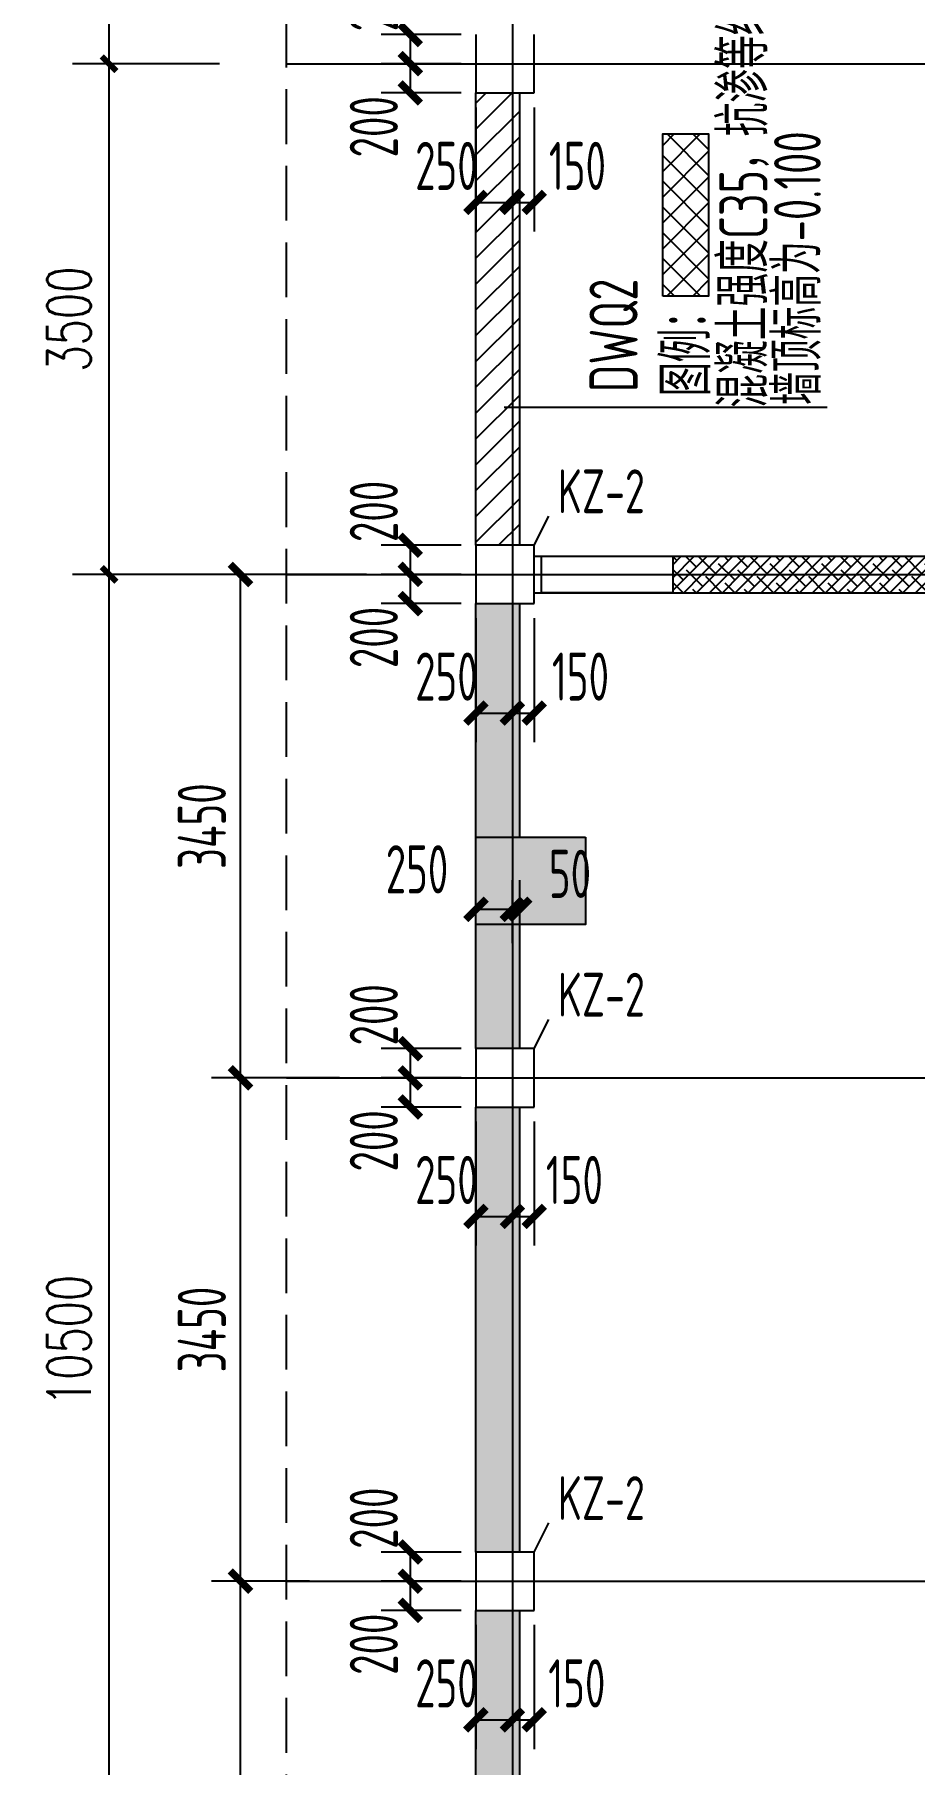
# Model space of a CAD drawing. Extents: x 899043 to 2598688, y -137197 to 211789.
# Drawn here: x 2384915 to 2390947, y 109084 to 120939 of the extents above; entities that cross this region are included whole.
import ezdxf

# ---------------------------------------------------------------- set-up
doc = ezdxf.new("R2010")
doc.units = 0
doc.header["$LTSCALE"] = 1500
doc.header["$MEASUREMENT"] = 0
doc.linetypes.add('7', pattern=[120.000008, -30.000002, 60.000004, -30.000002])
doc.linetypes.add('DASH', pattern=[0.35, 0.25, -0.1])
doc.layers.add('10', color=7, linetype='Continuous', lineweight=35)
for name, color, linetype in [('AXIS', 3, 'Continuous'), ('BASE', 7, 'Continuous'), ('DIM', 3, 'Continuous'), ('DOTE', 1, 'Continuous'), ('HATCH', 254, 'Continuous'), ('S_CONCWALL', 3, 'Continuous'), ('柱', 255, 'Continuous'), ('柱虚线', 54, '7'), ('柱集中标注', 2, 'Continuous'), ('砼墙', 3, 'Continuous'), ('说明图2', 6, 'Continuous')]:
    doc.layers.add(name, color=color, linetype=linetype)
doc.styles.add('_TCH_DIM_T3', font='SIMPLEX', dxfattribs={"width": 0.705882, "bigfont": 'GBCBIG'})
doc.styles.add('H330', font='Tssdeng.shx', dxfattribs={"width": 0.65, "height": 330, "bigfont": 'tssdchn.shx'})
doc.styles.add('TSSD_Dimension', font='Tssdeng.shx', dxfattribs={"width": 0.7, "bigfont": 'hztxt.shx'})
doc.dimstyles.new('_TCH_ARCH&&100', dxfattribs={"dimtxt": 297.5, "dimasz": 100, "dimexe": 250, "dimexo": 300, "dimgap": 126.25, "dimtad": 1, "dimdec": 0, "dimzin": 0, "dimdsep": 46, "dimtxsty": '_TCH_DIM_T3', "dimblk": 'ARCHTICK', "dimcen": 0.09, "dimclrt": 7, "dimazin": 2, "dimtfac": 1, "dimtdec": 0, "dimtix": 1, "dimtmove": 2, "dimatfit": 3, "dimfxl": 0, "dimtolj": 1, "dimtzin": 0, "dimarcsym": 0})
doc.dimstyles.new('H100', dxfattribs={"dimscale": 100, "dimtxt": 3.3, "dimasz": 0.01, "dimexe": 2, "dimexo": 1, "dimgap": 1, "dimtad": 1, "dimdec": 0, "dimrnd": 1, "dimzin": 0, "dimdsep": 46, "dimtxsty": 'H330', "dimblk1": 'YGDIM', "dimblk2": 'YGDIM', "dimsah": 1, "dimcen": -2, "dimdle": 1, "dimclrt": 7, "dimadec": 0, "dimazin": 0, "dimtfac": 1, "dimtdec": 0, "dimtix": 1, "dimtmove": 2, "dimatfit": 3, "dimldrblk": 'YGDIM', "dimfxl": 0, "dimtvp": 1, "dimtolj": 1, "dimtzin": 0, "dimlwe": 25, "dimarcsym": 0})

# ---------------------------------------------------------------- blocks, each defined once
blk = doc.blocks.new('YGDIM')
at = {"color": 0, "linetype": 'ByBlock', "const_width": 50}
blk.add_lwpolyline([(-70, -70), (70, 70)], dxfattribs=at)
blk = doc.blocks.new('*D2001')
at = {"layer": 'Defpoints', "color": 0, "linetype": 'Continuous', "ltscale": 50}
for p in [(2386327, 110339), (2386901, 110339), (2386783, 106739)]:
    blk.add_point(p, dxfattribs=at)
at = {"layer": 'DIM', "color": 0, "linetype": 'Continuous', "lineweight": 25, "ltscale": 50}
for p, q in [((2386801, 110339), (2386127, 110339)), ((2386683, 106739), (2386127, 106739))]:
    blk.add_line(p, q, dxfattribs=at)
at = {"layer": 'DIM', "color": 0, "linetype": 'Continuous', "lineweight": -2, "ltscale": 50}
blk.add_line((2386327, 106740), (2386327, 110338), dxfattribs=at)
for p, rotation in [((2386327, 110339), 90), ((2386327, 106739), 270)]:
    blk.add_blockref('YGDIM', p, dxfattribs=dict(at, rotation=rotation))
at = {"layer": 'DIM', "color": 7, "linetype": 'Continuous', "ltscale": 50, "insert": (2386062, 108539), "char_height": 330, "attachment_point": 5, "rotation": 90, "style": 'H330'}
blk.add_mtext('\\A1;3600', dxfattribs=at)
blk = doc.blocks.new('*D2002')
at = {"layer": 'Defpoints', "color": 0, "linetype": 'Continuous', "ltscale": 50}
for p in [(2386327, 113789), (2387106, 113789), (2386901, 110339)]:
    blk.add_point(p, dxfattribs=at)
at = {"layer": 'DIM', "color": 0, "linetype": 'Continuous', "lineweight": 25, "ltscale": 50}
for p, q in [((2387006, 113789), (2386127, 113789)), ((2386801, 110339), (2386127, 110339))]:
    blk.add_line(p, q, dxfattribs=at)
at = {"layer": 'DIM', "color": 0, "linetype": 'Continuous', "lineweight": -2, "ltscale": 50}
blk.add_line((2386327, 110340), (2386327, 113788), dxfattribs=at)
for p, rotation in [((2386327, 113789), 90), ((2386327, 110339), 270)]:
    blk.add_blockref('YGDIM', p, dxfattribs=dict(at, rotation=rotation))
at = {"layer": 'DIM', "color": 7, "linetype": 'Continuous', "ltscale": 50, "insert": (2386062, 112064), "char_height": 330, "attachment_point": 5, "rotation": 90, "style": 'H330'}
blk.add_mtext('\\A1;3450', dxfattribs=at)
blk = doc.blocks.new('*D2003')
at = {"layer": 'Defpoints', "color": 0, "linetype": 'Continuous', "ltscale": 50}
for p in [(2386327, 117239), (2387290, 117239), (2387106, 113789)]:
    blk.add_point(p, dxfattribs=at)
at = {"layer": 'DIM', "color": 0, "linetype": 'Continuous', "lineweight": 25, "ltscale": 50}
for p, q in [((2387190, 117239), (2386127, 117239)), ((2387006, 113789), (2386127, 113789))]:
    blk.add_line(p, q, dxfattribs=at)
at = {"layer": 'DIM', "color": 0, "linetype": 'Continuous', "lineweight": -2, "ltscale": 50}
blk.add_line((2386327, 113790), (2386327, 117238), dxfattribs=at)
for p, rotation in [((2386327, 117239), 90), ((2386327, 113789), 270)]:
    blk.add_blockref('YGDIM', p, dxfattribs=dict(at, rotation=rotation))
at = {"layer": 'DIM', "color": 7, "linetype": 'Continuous', "ltscale": 50, "insert": (2386062, 115514), "char_height": 330, "attachment_point": 5, "rotation": 90, "style": 'H330'}
blk.add_mtext('\\A1;3450', dxfattribs=at)
blk = doc.blocks.new('*D2007')
at = {"layer": 'Defpoints', "color": 0, "linetype": 'Continuous', "ltscale": 50}
for p in [(2387941, 120539), (2388191, 120539), (2388191, 119789)]:
    blk.add_point(p, dxfattribs=at)
at = {"layer": 'DIM', "color": 0, "linetype": 'Continuous', "lineweight": 25, "ltscale": 50}
for p, q in [((2387941, 120439), (2387941, 119589)), ((2388191, 120439), (2388191, 119589))]:
    blk.add_line(p, q, dxfattribs=at)
at = {"layer": 'DIM', "color": 0, "linetype": 'Continuous', "lineweight": -2, "ltscale": 50}
blk.add_line((2387942, 119789), (2388190, 119789), dxfattribs=at)
at = {"layer": 'DIM', "color": 0, "linetype": 'Continuous', "lineweight": -2, "ltscale": 50, "rotation": 180}
blk.add_blockref('YGDIM', (2387941, 119789), dxfattribs=at)
at = {"layer": 'DIM', "color": 0, "linetype": 'Continuous', "lineweight": -2, "ltscale": 50}
blk.add_blockref('YGDIM', (2388191, 119789), dxfattribs=at)
at = {"layer": 'DIM', "color": 7, "linetype": 'Continuous', "ltscale": 50, "insert": (2387739, 120039), "char_height": 330, "attachment_point": 5, "style": 'H330'}
blk.add_mtext('\\A1;250', dxfattribs=at)
blk = doc.blocks.new('*D2008')
at = {"layer": 'Defpoints', "color": 0, "linetype": 'Continuous', "ltscale": 50}
for p in [(2388191, 120539), (2388341, 120539), (2388341, 119789)]:
    blk.add_point(p, dxfattribs=at)
at = {"layer": 'DIM', "color": 0, "linetype": 'Continuous', "lineweight": 25, "ltscale": 50}
for p, q in [((2388191, 120439), (2388191, 119589)), ((2388341, 120439), (2388341, 119589))]:
    blk.add_line(p, q, dxfattribs=at)
at = {"layer": 'DIM', "color": 0, "linetype": 'Continuous', "lineweight": -2, "ltscale": 50}
for p, q in [((2388190, 119789), (2388189, 119789)), ((2388191, 119789), (2388341, 119789)), ((2388342, 119789), (2388343, 119789))]:
    blk.add_line(p, q, dxfattribs=at)
blk.add_blockref('YGDIM', (2388191, 119789), dxfattribs=at)
at = {"layer": 'DIM', "color": 0, "linetype": 'Continuous', "lineweight": -2, "ltscale": 50, "rotation": 180}
blk.add_blockref('YGDIM', (2388341, 119789), dxfattribs=at)
at = {"layer": 'DIM', "color": 7, "linetype": 'Continuous', "ltscale": 50, "insert": (2388637, 120039), "char_height": 330, "attachment_point": 5, "style": 'H330'}
blk.add_mtext('\\A1;150', dxfattribs=at)
blk = doc.blocks.new('*D2009')
at = {"layer": 'Defpoints', "color": 0, "linetype": 'Continuous', "ltscale": 50}
for p in [(2387941, 120939), (2387491, 120739), (2387941, 120739)]:
    blk.add_point(p, dxfattribs=at)
at = {"layer": 'DIM', "color": 0, "linetype": 'Continuous', "lineweight": 25, "ltscale": 50}
for p, q in [((2387841, 120939), (2387291, 120939)), ((2387841, 120739), (2387291, 120739))]:
    blk.add_line(p, q, dxfattribs=at)
at = {"layer": 'DIM', "color": 0, "linetype": 'Continuous', "lineweight": -2, "ltscale": 50}
for p, q in [((2387491, 120940), (2387491, 120941)), ((2387491, 120939), (2387491, 120739)), ((2387491, 120738), (2387491, 120737))]:
    blk.add_line(p, q, dxfattribs=at)
for p, rotation in [((2387491, 120939), 270), ((2387491, 120739), 90)]:
    blk.add_blockref('YGDIM', p, dxfattribs=dict(at, rotation=rotation))
at = {"layer": 'DIM', "color": 7, "linetype": 'Continuous', "ltscale": 50, "insert": (2387241, 121171), "char_height": 330, "attachment_point": 5, "rotation": 90, "style": 'H330'}
blk.add_mtext('\\A1;200', dxfattribs=at)
blk = doc.blocks.new('*D2010')
at = {"layer": 'Defpoints', "color": 0, "linetype": 'Continuous', "ltscale": 50}
for p in [(2387941, 120739), (2387491, 120539), (2387941, 120539)]:
    blk.add_point(p, dxfattribs=at)
at = {"layer": 'DIM', "color": 0, "linetype": 'Continuous', "lineweight": 25, "ltscale": 50}
for p, q in [((2387841, 120739), (2387291, 120739)), ((2387841, 120539), (2387291, 120539))]:
    blk.add_line(p, q, dxfattribs=at)
at = {"layer": 'DIM', "color": 0, "linetype": 'Continuous', "lineweight": -2, "ltscale": 50}
for p, q in [((2387491, 120740), (2387491, 120741)), ((2387491, 120739), (2387491, 120539)), ((2387491, 120538), (2387491, 120537))]:
    blk.add_line(p, q, dxfattribs=at)
for p, rotation in [((2387491, 120739), 270), ((2387491, 120539), 90)]:
    blk.add_blockref('YGDIM', p, dxfattribs=dict(at, rotation=rotation))
at = {"layer": 'DIM', "color": 7, "linetype": 'Continuous', "ltscale": 50, "insert": (2387241, 120307), "char_height": 330, "attachment_point": 5, "rotation": 90, "style": 'H330'}
blk.add_mtext('\\A1;200', dxfattribs=at)
blk = doc.blocks.new('*D2014')
at = {"layer": 'Defpoints', "color": 0, "linetype": 'Continuous', "ltscale": 50}
for p in [(2387941, 117039), (2388191, 117039), (2388191, 116289)]:
    blk.add_point(p, dxfattribs=at)
at = {"layer": 'DIM', "color": 0, "linetype": 'Continuous', "lineweight": 25, "ltscale": 50}
for p, q in [((2387941, 116939), (2387941, 116089)), ((2388191, 116939), (2388191, 116089))]:
    blk.add_line(p, q, dxfattribs=at)
at = {"layer": 'DIM', "color": 0, "linetype": 'Continuous', "lineweight": -2, "ltscale": 50}
blk.add_line((2387942, 116289), (2388190, 116289), dxfattribs=at)
at = {"layer": 'DIM', "color": 0, "linetype": 'Continuous', "lineweight": -2, "ltscale": 50, "rotation": 180}
blk.add_blockref('YGDIM', (2387941, 116289), dxfattribs=at)
at = {"layer": 'DIM', "color": 0, "linetype": 'Continuous', "lineweight": -2, "ltscale": 50}
blk.add_blockref('YGDIM', (2388191, 116289), dxfattribs=at)
at = {"layer": 'DIM', "color": 7, "linetype": 'Continuous', "ltscale": 50, "insert": (2387739, 116539), "char_height": 330, "attachment_point": 5, "style": 'H330'}
blk.add_mtext('\\A1;250', dxfattribs=at)
blk = doc.blocks.new('*D2015')
at = {"layer": 'Defpoints', "color": 0, "linetype": 'Continuous', "ltscale": 50}
for p in [(2388191, 117039), (2388341, 117039), (2388341, 116289)]:
    blk.add_point(p, dxfattribs=at)
at = {"layer": 'DIM', "color": 0, "linetype": 'Continuous', "lineweight": 25, "ltscale": 50}
for p, q in [((2388191, 116939), (2388191, 116089)), ((2388341, 116939), (2388341, 116089))]:
    blk.add_line(p, q, dxfattribs=at)
at = {"layer": 'DIM', "color": 0, "linetype": 'Continuous', "lineweight": -2, "ltscale": 50}
for p, q in [((2388190, 116289), (2388189, 116289)), ((2388191, 116289), (2388341, 116289)), ((2388342, 116289), (2388343, 116289))]:
    blk.add_line(p, q, dxfattribs=at)
blk.add_blockref('YGDIM', (2388191, 116289), dxfattribs=at)
at = {"layer": 'DIM', "color": 0, "linetype": 'Continuous', "lineweight": -2, "ltscale": 50, "rotation": 180}
blk.add_blockref('YGDIM', (2388341, 116289), dxfattribs=at)
at = {"layer": 'DIM', "color": 7, "linetype": 'Continuous', "ltscale": 50, "insert": (2388658, 116539), "char_height": 330, "attachment_point": 5, "style": 'H330'}
blk.add_mtext('\\A1;150', dxfattribs=at)
blk = doc.blocks.new('*D2016')
at = {"layer": 'Defpoints', "color": 0, "linetype": 'Continuous', "ltscale": 50}
for p in [(2387941, 117439), (2387491, 117239), (2387941, 117239)]:
    blk.add_point(p, dxfattribs=at)
at = {"layer": 'DIM', "color": 0, "linetype": 'Continuous', "lineweight": 25, "ltscale": 50}
for p, q in [((2387841, 117439), (2387291, 117439)), ((2387841, 117239), (2387291, 117239))]:
    blk.add_line(p, q, dxfattribs=at)
at = {"layer": 'DIM', "color": 0, "linetype": 'Continuous', "lineweight": -2, "ltscale": 50}
for p, q in [((2387491, 117440), (2387491, 117441)), ((2387491, 117439), (2387491, 117239)), ((2387491, 117238), (2387491, 117237))]:
    blk.add_line(p, q, dxfattribs=at)
for p, rotation in [((2387491, 117439), 270), ((2387491, 117239), 90)]:
    blk.add_blockref('YGDIM', p, dxfattribs=dict(at, rotation=rotation))
at = {"layer": 'DIM', "color": 7, "linetype": 'Continuous', "ltscale": 50, "insert": (2387241, 117671), "char_height": 330, "attachment_point": 5, "rotation": 90, "style": 'H330'}
blk.add_mtext('\\A1;200', dxfattribs=at)
blk = doc.blocks.new('*D2017')
at = {"layer": 'Defpoints', "color": 0, "linetype": 'Continuous', "ltscale": 50}
for p in [(2387941, 117239), (2387491, 117039), (2387941, 117039)]:
    blk.add_point(p, dxfattribs=at)
at = {"layer": 'DIM', "color": 0, "linetype": 'Continuous', "lineweight": 25, "ltscale": 50}
for p, q in [((2387841, 117239), (2387291, 117239)), ((2387841, 117039), (2387291, 117039))]:
    blk.add_line(p, q, dxfattribs=at)
at = {"layer": 'DIM', "color": 0, "linetype": 'Continuous', "lineweight": -2, "ltscale": 50}
for p, q in [((2387491, 117240), (2387491, 117241)), ((2387491, 117239), (2387491, 117039)), ((2387491, 117038), (2387491, 117037))]:
    blk.add_line(p, q, dxfattribs=at)
for p, rotation in [((2387491, 117239), 270), ((2387491, 117039), 90)]:
    blk.add_blockref('YGDIM', p, dxfattribs=dict(at, rotation=rotation))
at = {"layer": 'DIM', "color": 7, "linetype": 'Continuous', "ltscale": 50, "insert": (2387241, 116807), "char_height": 330, "attachment_point": 5, "rotation": 90, "style": 'H330'}
blk.add_mtext('\\A1;200', dxfattribs=at)
blk = doc.blocks.new('*D2021')
at = {"layer": 'Defpoints', "color": 0, "linetype": 'Continuous', "ltscale": 50}
for p in [(2387941, 113589), (2388191, 113589), (2388191, 112839)]:
    blk.add_point(p, dxfattribs=at)
at = {"layer": 'DIM', "color": 0, "linetype": 'Continuous', "lineweight": 25, "ltscale": 50}
for p, q in [((2387941, 113489), (2387941, 112639)), ((2388191, 113489), (2388191, 112639))]:
    blk.add_line(p, q, dxfattribs=at)
at = {"layer": 'DIM', "color": 0, "linetype": 'Continuous', "lineweight": -2, "ltscale": 50}
blk.add_line((2387942, 112839), (2388190, 112839), dxfattribs=at)
at = {"layer": 'DIM', "color": 0, "linetype": 'Continuous', "lineweight": -2, "ltscale": 50, "rotation": 180}
blk.add_blockref('YGDIM', (2387941, 112839), dxfattribs=at)
at = {"layer": 'DIM', "color": 0, "linetype": 'Continuous', "lineweight": -2, "ltscale": 50}
blk.add_blockref('YGDIM', (2388191, 112839), dxfattribs=at)
at = {"layer": 'DIM', "color": 7, "linetype": 'Continuous', "ltscale": 50, "insert": (2387739, 113089), "char_height": 330, "attachment_point": 5, "style": 'H330'}
blk.add_mtext('\\A1;250', dxfattribs=at)
blk = doc.blocks.new('*D2022')
at = {"layer": 'Defpoints', "color": 0, "linetype": 'Continuous', "ltscale": 50}
for p in [(2388191, 113589), (2388341, 113589), (2388341, 112839)]:
    blk.add_point(p, dxfattribs=at)
at = {"layer": 'DIM', "color": 0, "linetype": 'Continuous', "lineweight": 25, "ltscale": 50}
for p, q in [((2388191, 113489), (2388191, 112639)), ((2388341, 113489), (2388341, 112639))]:
    blk.add_line(p, q, dxfattribs=at)
at = {"layer": 'DIM', "color": 0, "linetype": 'Continuous', "lineweight": -2, "ltscale": 50}
for p, q in [((2388190, 112839), (2388189, 112839)), ((2388191, 112839), (2388341, 112839)), ((2388342, 112839), (2388343, 112839))]:
    blk.add_line(p, q, dxfattribs=at)
blk.add_blockref('YGDIM', (2388191, 112839), dxfattribs=at)
at = {"layer": 'DIM', "color": 0, "linetype": 'Continuous', "lineweight": -2, "ltscale": 50, "rotation": 180}
blk.add_blockref('YGDIM', (2388341, 112839), dxfattribs=at)
at = {"layer": 'DIM', "color": 7, "linetype": 'Continuous', "ltscale": 50, "insert": (2388616, 113089), "char_height": 330, "attachment_point": 5, "style": 'H330'}
blk.add_mtext('\\A1;150', dxfattribs=at)
blk = doc.blocks.new('*D2023')
at = {"layer": 'Defpoints', "color": 0, "linetype": 'Continuous', "ltscale": 50}
for p in [(2387941, 113989), (2387491, 113789), (2387941, 113789)]:
    blk.add_point(p, dxfattribs=at)
at = {"layer": 'DIM', "color": 0, "linetype": 'Continuous', "lineweight": 25, "ltscale": 50}
for p, q in [((2387841, 113989), (2387291, 113989)), ((2387841, 113789), (2387291, 113789))]:
    blk.add_line(p, q, dxfattribs=at)
at = {"layer": 'DIM', "color": 0, "linetype": 'Continuous', "lineweight": -2, "ltscale": 50}
for p, q in [((2387491, 113990), (2387491, 113991)), ((2387491, 113989), (2387491, 113789)), ((2387491, 113788), (2387491, 113787))]:
    blk.add_line(p, q, dxfattribs=at)
for p, rotation in [((2387491, 113989), 270), ((2387491, 113789), 90)]:
    blk.add_blockref('YGDIM', p, dxfattribs=dict(at, rotation=rotation))
at = {"layer": 'DIM', "color": 7, "linetype": 'Continuous', "ltscale": 50, "insert": (2387241, 114221), "char_height": 330, "attachment_point": 5, "rotation": 90, "style": 'H330'}
blk.add_mtext('\\A1;200', dxfattribs=at)
blk = doc.blocks.new('*D2024')
at = {"layer": 'Defpoints', "color": 0, "linetype": 'Continuous', "ltscale": 50}
for p in [(2387941, 113789), (2387491, 113589), (2387941, 113589)]:
    blk.add_point(p, dxfattribs=at)
at = {"layer": 'DIM', "color": 0, "linetype": 'Continuous', "lineweight": 25, "ltscale": 50}
for p, q in [((2387841, 113789), (2387291, 113789)), ((2387841, 113589), (2387291, 113589))]:
    blk.add_line(p, q, dxfattribs=at)
at = {"layer": 'DIM', "color": 0, "linetype": 'Continuous', "lineweight": -2, "ltscale": 50}
for p, q in [((2387491, 113790), (2387491, 113791)), ((2387491, 113789), (2387491, 113589)), ((2387491, 113588), (2387491, 113587))]:
    blk.add_line(p, q, dxfattribs=at)
for p, rotation in [((2387491, 113789), 270), ((2387491, 113589), 90)]:
    blk.add_blockref('YGDIM', p, dxfattribs=dict(at, rotation=rotation))
at = {"layer": 'DIM', "color": 7, "linetype": 'Continuous', "ltscale": 50, "insert": (2387241, 113357), "char_height": 330, "attachment_point": 5, "rotation": 90, "style": 'H330'}
blk.add_mtext('\\A1;200', dxfattribs=at)
blk = doc.blocks.new('*D2028')
at = {"layer": 'Defpoints', "color": 0, "linetype": 'Continuous', "ltscale": 50}
for p in [(2387941, 110139), (2388191, 110026), (2388191, 109389)]:
    blk.add_point(p, dxfattribs=at)
at = {"layer": 'DIM', "color": 0, "linetype": 'Continuous', "lineweight": 25, "ltscale": 50}
for p, q in [((2387941, 110039), (2387941, 109189)), ((2388191, 109926), (2388191, 109189))]:
    blk.add_line(p, q, dxfattribs=at)
at = {"layer": 'DIM', "color": 0, "linetype": 'Continuous', "lineweight": -2, "ltscale": 50}
blk.add_line((2387942, 109389), (2388190, 109389), dxfattribs=at)
at = {"layer": 'DIM', "color": 0, "linetype": 'Continuous', "lineweight": -2, "ltscale": 50, "rotation": 180}
blk.add_blockref('YGDIM', (2387941, 109389), dxfattribs=at)
at = {"layer": 'DIM', "color": 0, "linetype": 'Continuous', "lineweight": -2, "ltscale": 50}
blk.add_blockref('YGDIM', (2388191, 109389), dxfattribs=at)
at = {"layer": 'DIM', "color": 7, "linetype": 'Continuous', "ltscale": 50, "insert": (2387739, 109639), "char_height": 330, "attachment_point": 5, "style": 'H330'}
blk.add_mtext('\\A1;250', dxfattribs=at)
blk = doc.blocks.new('*D2029')
at = {"layer": 'Defpoints', "color": 0, "linetype": 'Continuous', "ltscale": 50}
for p in [(2388341, 110139), (2388191, 110026), (2388341, 109389)]:
    blk.add_point(p, dxfattribs=at)
at = {"layer": 'DIM', "color": 0, "linetype": 'Continuous', "lineweight": 25, "ltscale": 50}
for p, q in [((2388341, 110039), (2388341, 109189)), ((2388191, 109926), (2388191, 109189))]:
    blk.add_line(p, q, dxfattribs=at)
at = {"layer": 'DIM', "color": 0, "linetype": 'Continuous', "lineweight": -2, "ltscale": 50}
for p, q in [((2388190, 109389), (2388189, 109389)), ((2388191, 109389), (2388341, 109389)), ((2388342, 109389), (2388343, 109389))]:
    blk.add_line(p, q, dxfattribs=at)
blk.add_blockref('YGDIM', (2388191, 109389), dxfattribs=at)
at = {"layer": 'DIM', "color": 0, "linetype": 'Continuous', "lineweight": -2, "ltscale": 50, "rotation": 180}
blk.add_blockref('YGDIM', (2388341, 109389), dxfattribs=at)
at = {"layer": 'DIM', "color": 7, "linetype": 'Continuous', "ltscale": 50, "insert": (2388633, 109639), "char_height": 330, "attachment_point": 5, "style": 'H330'}
blk.add_mtext('\\A1;150', dxfattribs=at)
blk = doc.blocks.new('*D2030')
at = {"layer": 'Defpoints', "color": 0, "linetype": 'Continuous', "ltscale": 50}
for p in [(2387941, 110539), (2387491, 110339), (2387941, 110339)]:
    blk.add_point(p, dxfattribs=at)
at = {"layer": 'DIM', "color": 0, "linetype": 'Continuous', "lineweight": 25, "ltscale": 50}
for p, q in [((2387841, 110539), (2387291, 110539)), ((2387841, 110339), (2387291, 110339))]:
    blk.add_line(p, q, dxfattribs=at)
at = {"layer": 'DIM', "color": 0, "linetype": 'Continuous', "lineweight": -2, "ltscale": 50}
for p, q in [((2387491, 110540), (2387491, 110541)), ((2387491, 110539), (2387491, 110339)), ((2387491, 110338), (2387491, 110337))]:
    blk.add_line(p, q, dxfattribs=at)
for p, rotation in [((2387491, 110539), 270), ((2387491, 110339), 90)]:
    blk.add_blockref('YGDIM', p, dxfattribs=dict(at, rotation=rotation))
at = {"layer": 'DIM', "color": 7, "linetype": 'Continuous', "ltscale": 50, "insert": (2387241, 110771), "char_height": 330, "attachment_point": 5, "rotation": 90, "style": 'H330'}
blk.add_mtext('\\A1;200', dxfattribs=at)
blk = doc.blocks.new('*D2031')
at = {"layer": 'Defpoints', "color": 0, "linetype": 'Continuous', "ltscale": 50}
for p in [(2387941, 110339), (2387491, 110139), (2387941, 110139)]:
    blk.add_point(p, dxfattribs=at)
at = {"layer": 'DIM', "color": 0, "linetype": 'Continuous', "lineweight": 25, "ltscale": 50}
for p, q in [((2387841, 110339), (2387291, 110339)), ((2387841, 110139), (2387291, 110139))]:
    blk.add_line(p, q, dxfattribs=at)
at = {"layer": 'DIM', "color": 0, "linetype": 'Continuous', "lineweight": -2, "ltscale": 50}
for p, q in [((2387491, 110340), (2387491, 110341)), ((2387491, 110339), (2387491, 110139)), ((2387491, 110138), (2387491, 110137))]:
    blk.add_line(p, q, dxfattribs=at)
for p, rotation in [((2387491, 110339), 270), ((2387491, 110139), 90)]:
    blk.add_blockref('YGDIM', p, dxfattribs=dict(at, rotation=rotation))
at = {"layer": 'DIM', "color": 7, "linetype": 'Continuous', "ltscale": 50, "insert": (2387241, 109907), "char_height": 330, "attachment_point": 5, "rotation": 90, "style": 'H330'}
blk.add_mtext('\\A1;200', dxfattribs=at)
blk = doc.blocks.new('*D2043')
at = {"layer": 'Defpoints', "color": 0, "linetype": 'Continuous', "ltscale": 50}
for p in [(2388191, 114944), (2387941, 114612), (2388191, 114612)]:
    blk.add_point(p, dxfattribs=at)
at = {"layer": 'DIM', "color": 0, "linetype": 'Continuous', "lineweight": 25, "ltscale": 50}
for p, q in [((2387941, 114712), (2387941, 115144)), ((2388191, 114712), (2388191, 115144))]:
    blk.add_line(p, q, dxfattribs=at)
at = {"layer": 'DIM', "color": 0, "linetype": 'Continuous', "lineweight": -2, "ltscale": 50}
blk.add_line((2387942, 114944), (2388190, 114944), dxfattribs=at)
at = {"layer": 'DIM', "color": 0, "linetype": 'Continuous', "lineweight": -2, "ltscale": 50, "rotation": 180}
blk.add_blockref('YGDIM', (2387941, 114944), dxfattribs=at)
at = {"layer": 'DIM', "color": 0, "linetype": 'Continuous', "lineweight": -2, "ltscale": 50}
blk.add_blockref('YGDIM', (2388191, 114944), dxfattribs=at)
at = {"layer": 'DIM', "color": 7, "linetype": 'Continuous', "ltscale": 50, "insert": (2387537, 115218), "char_height": 330, "attachment_point": 5, "style": 'H330'}
blk.add_mtext('\\A1;250', dxfattribs=at)
blk = doc.blocks.new('*D2044')
at = {"layer": 'Defpoints', "color": 0, "linetype": 'Continuous', "ltscale": 50}
for p in [(2388241, 114944), (2388241, 114723), (2388191, 114612)]:
    blk.add_point(p, dxfattribs=at)
at = {"layer": 'DIM', "color": 0, "linetype": 'Continuous', "lineweight": 25, "ltscale": 50}
for p, q in [((2388191, 114712), (2388191, 115144)), ((2388241, 114823), (2388241, 115144))]:
    blk.add_line(p, q, dxfattribs=at)
at = {"layer": 'DIM', "color": 0, "linetype": 'Continuous', "lineweight": -2, "ltscale": 50}
for p, q in [((2388190, 114944), (2388189, 114944)), ((2388191, 114944), (2388241, 114944)), ((2388242, 114944), (2388243, 114944))]:
    blk.add_line(p, q, dxfattribs=at)
blk.add_blockref('YGDIM', (2388191, 114944), dxfattribs=at)
at = {"layer": 'DIM', "color": 0, "linetype": 'Continuous', "lineweight": -2, "ltscale": 50, "rotation": 180}
blk.add_blockref('YGDIM', (2388241, 114944), dxfattribs=at)
at = {"layer": 'DIM', "color": 7, "linetype": 'Continuous', "ltscale": 50, "insert": (2388586, 115187), "char_height": 330, "attachment_point": 5, "style": 'H330'}
blk.add_mtext('\\A1;50', dxfattribs=at)
blk = doc.blocks.new('_ArchTick')
at = {"color": 0, "linetype": 'ByBlock', "const_width": 0.4}
blk.add_lwpolyline([(-0.5, -0.5), (0.5, 0.5)], dxfattribs=at)
blk = doc.blocks.new('*D1934')
at = {"layer": 'AXIS', "color": 0, "lineweight": -2}
for p, q in [((2386341, 123539), (2384376, 123539)), ((2384626, 106739), (2384626, 123539)), ((2386341, 106739), (2384376, 106739))]:
    blk.add_line(p, q, dxfattribs=at)
at = {"layer": 'Defpoints', "color": 0}
for p in [(2384626, 123539), (2386641, 123539), (2386641, 106739)]:
    blk.add_point(p, dxfattribs=at)
at = {"layer": 'AXIS', "color": 0, "lineweight": -2, "xscale": 100, "yscale": 100, "zscale": 100}
for p, rotation in [((2384626, 123539), 90), ((2384626, 106739), 270)]:
    blk.add_blockref('_ArchTick', p, dxfattribs=dict(at, rotation=rotation))
at = {"layer": 'AXIS', "color": 7, "insert": (2384351, 115139), "char_height": 297.5, "attachment_point": 5, "rotation": 90, "style": '_TCH_DIM_T3'}
blk.add_mtext('\\A1;16800', dxfattribs=at)
blk = doc.blocks.new('*D1935')
at = {"layer": 'AXIS', "color": 0, "lineweight": -2}
for p, q in [((2386184, 117239), (2385176, 117239)), ((2385426, 106738), (2385426, 117239)), ((2386184, 106738), (2385176, 106738))]:
    blk.add_line(p, q, dxfattribs=at)
at = {"layer": 'Defpoints', "color": 0}
for p in [(2385426, 117239), (2386484, 117239), (2386484, 106738)]:
    blk.add_point(p, dxfattribs=at)
at = {"layer": 'AXIS', "color": 0, "lineweight": -2, "xscale": 100, "yscale": 100, "zscale": 100}
for p, rotation in [((2385426, 117239), 90), ((2385426, 106738), 270)]:
    blk.add_blockref('_ArchTick', p, dxfattribs=dict(at, rotation=rotation))
at = {"layer": 'AXIS', "color": 7, "insert": (2385151, 111989), "char_height": 297.5, "attachment_point": 5, "rotation": 90, "style": '_TCH_DIM_T3'}
blk.add_mtext('\\A1;10500', dxfattribs=at)
blk = doc.blocks.new('*D1936')
at = {"layer": 'AXIS', "color": 0, "lineweight": -2}
for p, q in [((2386184, 120739), (2385176, 120739)), ((2385426, 117239), (2385426, 120739)), ((2386184, 117239), (2385176, 117239))]:
    blk.add_line(p, q, dxfattribs=at)
at = {"layer": 'Defpoints', "color": 0}
for p in [(2385426, 120739), (2386484, 120739), (2386484, 117239)]:
    blk.add_point(p, dxfattribs=at)
at = {"layer": 'AXIS', "color": 0, "lineweight": -2, "xscale": 100, "yscale": 100, "zscale": 100}
for p, rotation in [((2385426, 120739), 90), ((2385426, 117239), 270)]:
    blk.add_blockref('_ArchTick', p, dxfattribs=dict(at, rotation=rotation))
at = {"layer": 'AXIS', "color": 7, "insert": (2385151, 118989), "char_height": 297.5, "attachment_point": 5, "rotation": 90, "style": '_TCH_DIM_T3'}
blk.add_mtext('\\A1;3500', dxfattribs=at)
blk = doc.blocks.new('*D1937')
at = {"layer": 'AXIS', "color": 0, "lineweight": -2}
for p, q in [((2386184, 123539), (2385176, 123539)), ((2385426, 120739), (2385426, 123539)), ((2386184, 120739), (2385176, 120739))]:
    blk.add_line(p, q, dxfattribs=at)
at = {"layer": 'Defpoints', "color": 0}
for p in [(2385426, 123539), (2386484, 123539), (2386484, 120739)]:
    blk.add_point(p, dxfattribs=at)
at = {"layer": 'AXIS', "color": 0, "lineweight": -2, "xscale": 100, "yscale": 100, "zscale": 100}
for p, rotation in [((2385426, 123539), 90), ((2385426, 120739), 270)]:
    blk.add_blockref('_ArchTick', p, dxfattribs=dict(at, rotation=rotation))
at = {"layer": 'AXIS', "color": 7, "insert": (2385151, 122139), "char_height": 297.5, "attachment_point": 5, "rotation": 90, "style": '_TCH_DIM_T3'}
blk.add_mtext('\\A1;2800', dxfattribs=at)

msp = doc.modelspace()

# ---------------------------------------------------------------- hatches: boundary and pattern name
at = {"layer": '10', "linetype": 'ByBlock'}
h = msp.add_hatch(dxfattribs=at)
h.set_pattern_fill('AN31C', color=253, scale=1000, style=0)
h.set_pattern_definition([(45, (1301836.66, -16657.1), (-141.421356, 141.421356), []), (50, (1301836.66, -16657.1), (717.26018, -62.75213), [75, -825]), (355, (1301836.66, -16657.1), (-138.75133, 752.19213), [60, -660]), (100.4514, (1301896.4, -16662.34), (578.5094, 689.43954), [63.7402, -701.1421]), (46.1842, (1301836.7, -16457.1), (1067.24105, -165.519), [112.5, -1237.5]), (96.6356, (1301925.6, -16470.9), (934.6627, 974.1179), [95.6103, -1051.713]), (351.1842, (1301836.7, -16457.1), (934.662, 974.1186), [90, -990]), (21, (1301936.66, -16507.1), (596.90705, -402.6189), [75, -825]), (326, (1301936.66, -16507.1), (243.31533, 725.15005), [60, -660]), (71.4514, (1301986.4, -16540.66), (840.22263, 322.5305), [63.7402, -701.1421]), (37.5, (1301836.66, -16657.1), (12.159855, 332.893854), [0, -652, 0, -670, 0, -662.5]), (7.5, (1301836.66, -16657.1), (263.06954, 394.41171), [0, -382, 0, -637, 0, -252.5]), (327.5, (1301613.66, -16657.1), (533.822436, -22.55487), [0, -250, 0, -780, 0, -1035]), (317.5, (1301513.66, -16657.1), (583.18617, 100.10498), [0, -325, 0, -518, 0, -735])])
h.paths.add_polyline_path([(2388691.3, 123838.9), (2388691.3, 123238.9), (2387941.3, 123238.9), (2387941.3, 123838.9)])
h.paths.add_polyline_path([(2388691.3, 115438.9), (2388691.3, 114838.9), (2387941.3, 114838.9), (2387941.3, 115438.9)])
h.paths.add_polyline_path([(2388691.3, 107188.9), (2388691.3, 106488.9), (2387941.3, 106488.9), (2387941.3, 107188.9)])
at = {"layer": 'HATCH'}
h = msp.add_hatch(dxfattribs=at)
h.set_pattern_fill('ANSI31', color=256, scale=1000, style=0)
h.set_pattern_definition([(45, (-64099712.07, -184253906.23), (-88.38834765, 88.38834765), [])])
h.paths.add_polyline_path([(2387941.3, 117438.9), (2388241.3, 117438.9), (2388241.3, 120538.9), (2387941.3, 120538.9)])
h = msp.add_hatch(dxfattribs=at)
h.set_pattern_fill('ANSI37', color=256, scale=1000, angle=90, style=0)
h.set_pattern_definition([(135, (186765689.43, -66371405.97), (-88.38834765, -88.38834765), []), (225, (186765689.43, -66371405.97), (88.38834765, -88.38834765), [])])
h.paths.add_polyline_path([(2389536.6, 120257.8), (2389221.9, 120257.8), (2389221.9, 119145.8), (2389536.6, 119145.8)])
at = {"layer": 'HATCH', "linetype": 'Continuous', "ltscale": 50}
h = msp.add_hatch(dxfattribs=at)
h.set_pattern_fill('ANSI38', color=256, scale=500, style=0)
h.set_pattern_definition([(45, (-64099712.07, -184125303.36), (-44.194173824, 44.194173824), []), (135, (-64099712.07, -184125303.36), (-132.582521472, 44.194173824), [156.25, -93.75])])
h.paths.add_polyline_path([(2389291.3, 117363.9), (2389291.3, 117113.9), (2396741.3, 117113.9), (2396741.3, 117363.9)])
h = msp.add_hatch(dxfattribs=at)
h.set_pattern_fill('钢筋混凝土', color=256, scale=50, style=0, pattern_type=2)
h.set_pattern_definition([(45, (-64099712.07, -184253906.23), (-176.7766953, 176.7766953), []), (50, (-64099712.07, -184253906.23), (358.6300913, -31.3760675), [37.5, -412.5]), (355, (-64099712.07, -184253906.23), (-69.3756668, 376.09606685), [30, -330]), (100.4514, (-64099682.2, -184253908.84), (289.25469086, 344.719771), [31.870095, -350.571056]), (46.1842, (-64099712.07, -184253806.23), (533.6205243, -82.7595072), [56.25, -618.75]), (96.6356, (-64099667.6, -184253813.13), (467.3313528, 487.0589355), [47.805144, -525.8565]), (351.1842, (-64099712.07, -184253806.23), (467.3309726, 487.0593005), [45, -495]), (21, (-64099662.07, -184253831.23), (298.45352606, -201.30944533), [37.5, -412.5]), (326, (-64099662.07, -184253831.23), (121.65766596, 362.5750225), [30, -330]), (71.4514, (-64099637.2, -184253848), (420.1113143, 161.26524835), [31.870095, -350.571056]), (37.5, (-64099712.07, -184253906.23), (6.07992766, 166.446926916), [2.5, -326, 2.5, -335, 2.5, -331.25]), (7.5, (-64099712.07, -184253906.23), (131.53476872, 197.20585594), [2.5, -191, 2.5, -318.5, 2.5, -126.25]), (327.5, (-64099823.57, -184253906.23), (266.91121809, -11.27743587), [2.5, -125, 2.5, -390, 2.5, -517.5]), (317.5, (-64099873.57, -184253906.23), (291.59308467, 50.05249117), [2.5, -162.5, 2.5, -259, 2.5, -367.5])])
h.paths.add_polyline_path([(2388241.3, 113588.9), (2387941.3, 113588.9), (2387941.3, 110538.9), (2388241.3, 110538.9)])
h.paths.add_polyline_path([(2396841.3, 106888.9), (2397141.3, 106888.9), (2397141.3, 110138.9), (2396841.3, 110138.9)])
h.paths.add_polyline_path([(2396841.3, 110538.9), (2397141.3, 110538.9), (2397141.3, 113588.9), (2396841.3, 113588.9)])
h.paths.add_polyline_path([(2397141.3, 117038.9), (2396841.3, 117038.9), (2396841.3, 113988.9), (2397141.3, 113988.9)])
h.paths.add_polyline_path([(2397059.3, 109886.4), (2397636.8, 109886.4), (2397636.8, 109391.4), (2397059.3, 109391.4)], flags=9)
h.paths.add_polyline_path([(2397059.3, 113336.4), (2397636.8, 113336.4), (2397636.8, 112841.4), (2397059.3, 112841.4)], flags=9)
h.paths.add_polyline_path([(2397059.3, 116786.4), (2397636.8, 116786.4), (2397636.8, 116291.4), (2397059.3, 116291.4)], flags=9)
h.paths.add_polyline_path([(2388691.3, 106788.9), (2388691.3, 106488.9), (2396741.3, 106488.9), (2396741.3, 106788.9)])
h.paths.add_polyline_path([(2387941.3, 107188.9), (2388241.3, 107188.9), (2388241.3, 110138.9), (2387941.3, 110138.9)])
h.paths.add_polyline_path([(2388241.3, 114838.9), (2387941.3, 114838.9), (2387941.3, 113988.9), (2388241.3, 113988.9)])
h.paths.add_polyline_path([(2387941.3, 115438.9), (2388241.3, 115438.9), (2388241.3, 117038.9), (2387941.3, 117038.9)])

# ---------------------------------------------------------------- linework, layer by layer
at = {"layer": 'BASE'}
msp.add_lwpolyline([(2388691.3, 115438.9), (2388691.3, 114838.9), (2387941.3, 114838.9), (2387941.3, 115438.9)], close=True, dxfattribs=at)
at = {"layer": 'DOTE'}
for p, q in [((2388191.3, 124688.9), (2388191.3, 105488.9)), ((2386641.3, 120738.9), (2398141.3, 120738.9)), ((2386641.3, 117238.9), (2398141.3, 117238.9)), ((2386641.3, 113788.9), (2398141.3, 113788.9)), ((2386641.3, 110338.9), (2398141.3, 110338.9))]:
    msp.add_line(p, q, dxfattribs=at)
at = {"layer": 'HATCH', "color": 8, "linetype": 'DASH'}
msp.add_lwpolyline([(2386641.3, 124688.9), (2398141.3, 124688.9), (2398141.3, 105488.9), (2386641.3, 105488.9)], close=True, dxfattribs=at)
at = {"layer": 'S_CONCWALL'}
msp.add_lwpolyline([(2389221.9, 119145.8), (2389221.9, 120257.8), (2389536.6, 120257.8), (2389536.6, 119145.8)], close=True, dxfattribs=at)
at = {"layer": '柱'}
for p, q in [((2387941.3, 120938.9), (2387941.3, 120538.9)), ((2388341.3, 120538.9), (2388341.3, 120938.9)), ((2388241.3, 120538.9), (2388341.3, 120538.9)), ((2387941.3, 117438.9), (2387941.3, 117038.9)), ((2388341.3, 117438.9), (2388241.3, 117438.9)), ((2388341.3, 117363.9), (2388341.3, 117438.9)), ((2388241.3, 117038.9), (2388341.3, 117038.9)), ((2388341.3, 117038.9), (2388341.3, 117113.9)), ((2387941.3, 113988.9), (2387941.3, 113588.9)), ((2388341.3, 113988.9), (2388241.3, 113988.9)), ((2388341.3, 113588.9), (2388341.3, 113988.9)), ((2388241.3, 113588.9), (2388341.3, 113588.9)), ((2387941.3, 110538.9), (2387941.3, 110138.9)), ((2388341.3, 110538.9), (2388241.3, 110538.9)), ((2388341.3, 110138.9), (2388341.3, 110538.9)), ((2388241.3, 110138.9), (2388341.3, 110138.9))]:
    msp.add_line(p, q, dxfattribs=at)
at = {"layer": '柱虚线'}
for p, q in [((2387941.3, 120538.9), (2388241.3, 120538.9)), ((2388241.3, 117438.9), (2387941.3, 117438.9)), ((2388341.3, 117113.9), (2388341.3, 117363.9)), ((2387941.3, 117038.9), (2388241.3, 117038.9)), ((2388241.3, 113988.9), (2387941.3, 113988.9)), ((2387941.3, 113588.9), (2388241.3, 113588.9)), ((2388241.3, 110538.9), (2387941.3, 110538.9)), ((2387941.3, 110138.9), (2388241.3, 110138.9))]:
    msp.add_line(p, q, dxfattribs=at)
at = {"layer": '柱集中标注'}
for p, q in [((2388341.3, 117438.9), (2388441.3, 117638.9)), ((2388341.3, 113988.9), (2388441.3, 114188.9)), ((2388341.3, 110538.9), (2388441.3, 110738.9))]:
    msp.add_line(p, q, dxfattribs=at)
at = {"layer": '砼墙'}
for p, q in [((2387941.3, 117438.9), (2387941.3, 120538.9)), ((2388241.3, 117438.9), (2388241.3, 120538.9)), ((2388341.3, 117363.9), (2396741.3, 117363.9)), ((2387941.3, 113988.9), (2387941.3, 117038.9)), ((2388241.3, 115438.9), (2388241.3, 117038.9)), ((2388341.3, 117113.9), (2396741.3, 117113.9)), ((2388241.3, 113988.9), (2388241.3, 114838.9)), ((2387941.3, 110538.9), (2387941.3, 113588.9)), ((2388241.3, 110538.9), (2388241.3, 113588.9)), ((2387941.3, 106888.9), (2387941.3, 110138.9)), ((2388241.3, 107188.9), (2388241.3, 110138.9))]:
    msp.add_line(p, q, dxfattribs=at)
at = {"layer": '砼墙', "color": 5}
msp.add_lwpolyline([(2388391.3, 117363.9), (2389291.3, 117363.9), (2389291.3, 117113.9), (2388391.3, 117113.9)], close=True, dxfattribs=at)
at = {"layer": '说明图2', "color": 3}
msp.add_line((2390349, 118382.2), (2388134.9, 118382.2), dxfattribs=at)

# ---------------------------------------------------------------- texts
at = {"color": 3, "style": 'TSSD_Dimension', "width": 0.7}
msp.add_text('墙顶标高为-0.100', height=320, rotation=90, dxfattribs=at).set_placement((2390305.2, 118401.9))
at = {"layer": '柱集中标注', "color": 6, "style": 'TSSD_Dimension', "width": 0.7}
for p in [(2388502.5, 117658.9), (2388502.5, 114208.9), (2388502.5, 110758.9)]:
    msp.add_text('KZ-2', height=300, dxfattribs=at).set_placement(p)
at = {"layer": '说明图2', "style": 'TSSD_Dimension', "width": 0.7}
for s, p in [('混凝土强度C35，抗渗等级P6', (2389940, 118382.2)), ('图例：', (2389547.7, 118461.8))]:
    msp.add_text(s, height=330, rotation=90, dxfattribs=at).set_placement(p)
at = {"layer": '说明图2', "color": 3, "style": 'TSSD_Dimension', "width": 0.7}
msp.add_text('DWQ2', height=330, rotation=90, dxfattribs=at).set_placement((2389049.5, 118487.8))

# ---------------------------------------------------------------- dimensions: what is measured, and where the dimension line sits
at = {"layer": 'AXIS'}
for p1, p2, distance, picture, middle in [((2386641.3, 106738.9), (2386641.3, 123538.9), 2015.6, '*D1934', (2384350.7, 115138.9)), ((2386484.3, 120738.9), (2386484.3, 123538.9), 1058.7, '*D1937', (2385150.6, 122138.9)), ((2386484.3, 117238.9), (2386484.3, 120738.9), 1058.7, '*D1936', (2385150.6, 118988.9)), ((2386484.2967, 106738.4196), (2386484.2967, 117238.8969), 1058.6725, '*D1935', (2385150.6242, 111988.6582))]:
    dim = msp.add_aligned_dim(p1=p1, p2=p2, distance=distance, dimstyle='_TCH_ARCH&&100', dxfattribs=at)
    dim.commit()
    dim.dimension.update_dxf_attribs({"geometry": picture, "text_midpoint": middle})
at = {"layer": 'DIM', "linetype": 'Continuous', "ltscale": 50}
for base, p1, p2, picture, middle in [((2387491.3, 120738.9), (2387941.3, 120938.9), (2387941.3, 120738.9), '*D2009', (2387241.3, 121170.6)), ((2387491.3, 120538.9), (2387941.3, 120738.9), (2387941.3, 120538.9), '*D2010', (2387241.3, 120307.2)), ((2387491.3, 117238.9), (2387941.3, 117438.9), (2387941.3, 117238.9), '*D2016', (2387241.3, 117670.6)), ((2387491.3, 117038.9), (2387941.3, 117238.9), (2387941.3, 117038.9), '*D2017', (2387241.3, 116807.2)), ((2387491.3, 113788.9), (2387941.3, 113988.9), (2387941.3, 113788.9), '*D2023', (2387241.3, 114220.6)), ((2387491.3, 113588.9), (2387941.3, 113788.9), (2387941.3, 113588.9), '*D2024', (2387241.3, 113357.2)), ((2387491.3, 110338.9), (2387941.3, 110538.9), (2387941.3, 110338.9), '*D2030', (2387241.3, 110770.6)), ((2387491.3, 110138.9), (2387941.3, 110338.9), (2387941.3, 110138.9), '*D2031', (2387241.3, 109907.2))]:
    dim = msp.add_linear_dim(base=base, p1=p1, p2=p2, angle=90, dimstyle='H100', dxfattribs=at)
    dim.commit()
    dim.dimension.update_dxf_attribs({"geometry": picture, "text_midpoint": middle, "dimtype": 160})
for base, p1, p2, picture, middle in [((2388191.3, 119788.9), (2387941.3, 120538.9), (2388191.3, 120538.9), '*D2007', (2387738.9, 120038.9)), ((2388341.3, 119788.9), (2388191.3, 120538.9), (2388341.3, 120538.9), '*D2008', (2388636.5, 120038.9)), ((2388191.3, 116288.9), (2387941.3, 117038.9), (2388191.3, 117038.9), '*D2014', (2387738.9, 116538.9)), ((2388341.3, 116288.9), (2388191.3, 117038.9), (2388341.3, 117038.9), '*D2015', (2388658.1, 116538.9)), ((2388191.3, 114944.1), (2387941.3, 114611.6), (2388191.3, 114611.6), '*D2043', (2387537.3, 115217.9)), ((2388241.3, 114944.1), (2388191.3, 114611.6), (2388241.3, 114723.4), '*D2044', (2388585.8, 115187.1)), ((2388191.3, 112838.9), (2387941.3, 113588.9), (2388191.3, 113588.9), '*D2021', (2387738.9, 113088.9)), ((2388341.3, 112838.9), (2388191.3, 113588.9), (2388341.3, 113588.9), '*D2022', (2388616.4, 113088.9)), ((2388191.3, 109388.9), (2387941.3, 110138.9), (2388191.3, 110026.3), '*D2028', (2387738.9, 109638.9)), ((2388341.3, 109388.9), (2388191.3, 110026.3), (2388341.3, 110138.9), '*D2029', (2388632.5, 109638.9))]:
    dim = msp.add_linear_dim(base=base, p1=p1, p2=p2, dimstyle='H100', dxfattribs=at)
    dim.commit()
    dim.dimension.update_dxf_attribs({"geometry": picture, "text_midpoint": middle, "dimtype": 160})
for base, p1, p2, picture, middle in [((2386326.8, 117238.9), (2387105.6, 113788.9), (2387290.1, 117238.9), '*D2003', (2386061.8, 115513.9)), ((2386326.8, 113788.9), (2386900.7, 110338.9), (2387105.6, 113788.9), '*D2002', (2386061.8, 112063.9)), ((2386326.8, 110338.9), (2386783.4, 106738.9), (2386900.7, 110338.9), '*D2001', (2386061.8, 108538.9))]:
    dim = msp.add_linear_dim(base=base, p1=p1, p2=p2, angle=90, dimstyle='H100', dxfattribs=at)
    dim.commit()
    dim.dimension.update_dxf_attribs({"geometry": picture, "text_midpoint": middle})

doc.saveas('drawing.dxf')
